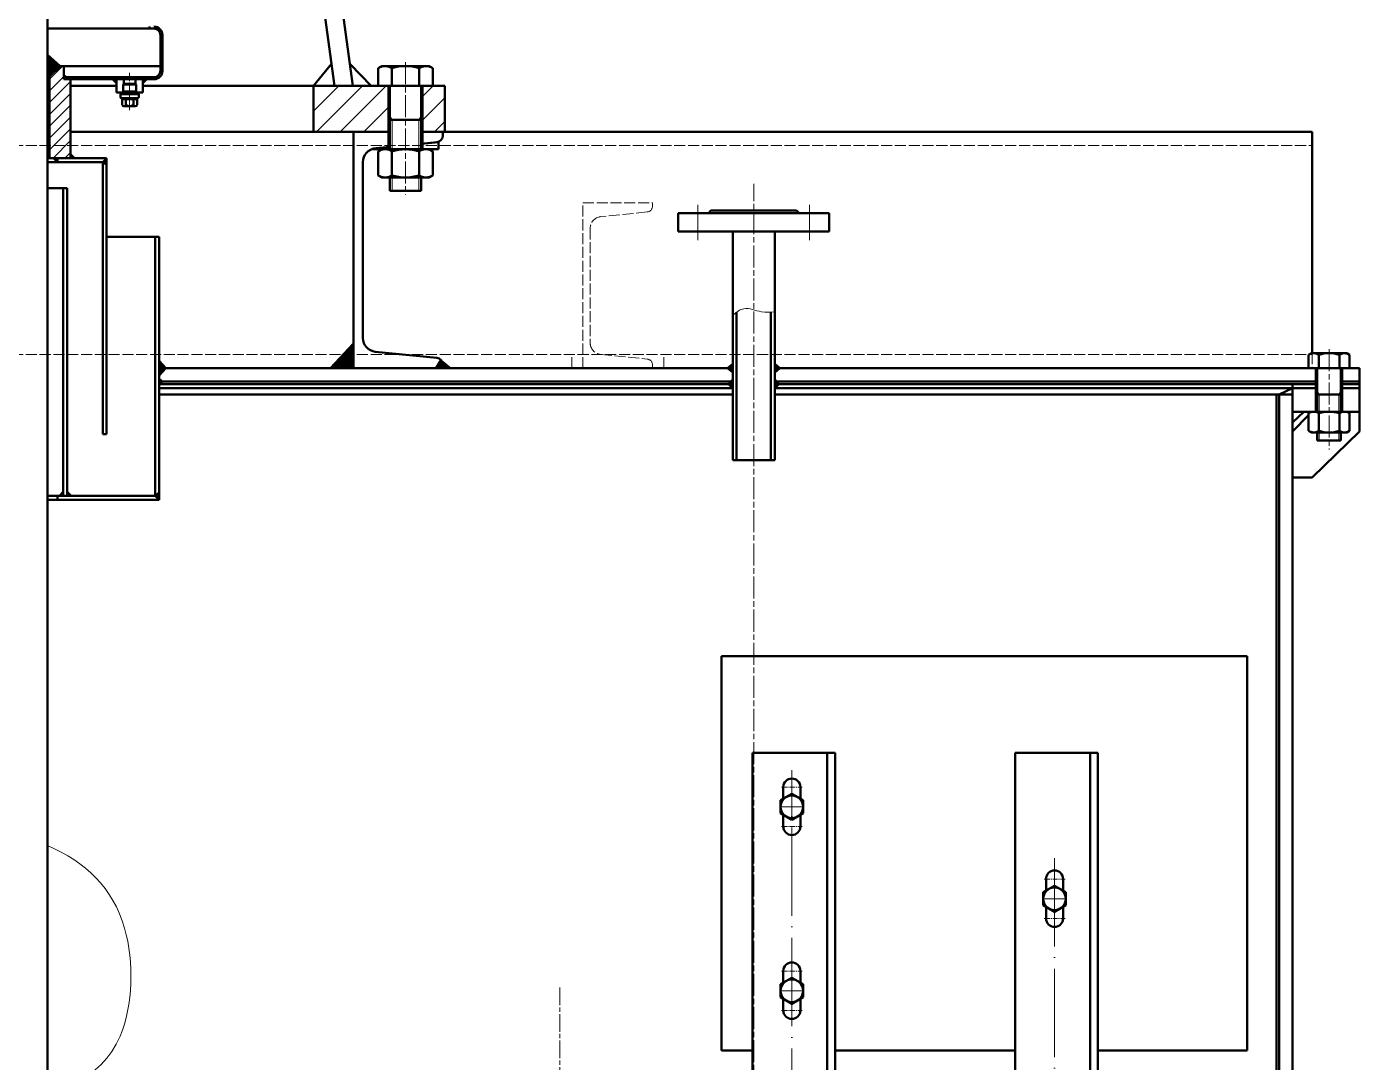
# Model space of a CAD drawing. Header units: millimetres. Extents: x 17368 to 100025, y -24769 to 12950.
# Drawn here: x 65765 to 66779, y 1827 to 2615 of the extents above; entities that cross this region are included whole.
import ezdxf

# ---------------------------------------------------------------- set-up
doc = ezdxf.new("R2010")
doc.units = ezdxf.units.MM
doc.header["$LTSCALE"] = 2.8
for name, pattern in [('ACAD_ISO04W100', [30, 24, -3, 0, -3]), ('AM_ISO02W050', [7.5, 6, -1.5]), ('AM_ISO02W050x2', [3.75, 3, -0.75]), ('AM_ISO08W050', [18, 12, -1.5, 3, -1.5]), ('AM_ISO08W050x2', [9, 6, -0.75, 1.5, -0.75]), ('CENTER', [2, 1.25, -0.25, 0.25, -0.25]), ('CENTER2', [28.575, 19.05, -3.175, 3.175, -3.175]), ('DASHDOT', [30.5, 24, -3, 0.5, -3])]:
    doc.linetypes.add(name, pattern=pattern)
doc.layers.get('0').update_dxf_attribs({"lineweight": 50})
for name, color, linetype, lineweight in [('AM_0', 7, 'Continuous', 50), ('AM_0N', 7, 'Continuous', 50), ('AM_3N', 6, 'AM_ISO02W050', 15), ('AM_4', 3, 'Continuous', 15), ('AM_4N', 3, 'Continuous', 15), ('AM_7N', 4, 'AM_ISO08W050', 15), ('bhatch', 5, 'Continuous', 15), ('center', 1, 'CENTER', 15), ('DASH_DOT_LINE', 255, 'DASHDOT', 15), ('dim', 7, 'Continuous', 15), ('red', 1, 'ACAD_ISO04W100', 15), ('细实线', 5, 'Continuous', 15)]:
    doc.layers.add(name, color=color, linetype=linetype, lineweight=lineweight)
pattern_1 = [(45, (31844.7488, 8359.5838), (-0.224506403, 0.224506403), []), (135, (31844.7488, 8359.5838), (-0.224506403, -0.224506403), [])]

# ---------------------------------------------------------------- blocks, each defined once
blk = doc.blocks.new('A$C07E01CA7')
at = {"color": 7, "linetype": 'Continuous', "lineweight": 50}
for p, q in [((0, 9.9), (-8.6, 5)), ((-8.6, 5), (-8.6, -5)), ((8.6, 5), (0, 9.9)), ((8.6, -5), (8.6, 5)), ((-8.6, -5), (0, -9.9)), ((0, -9.9), (8.6, -5))]:
    blk.add_line(p, q, dxfattribs=at)
blk.add_circle((0, 0), 8.6, dxfattribs=at)
at = {"layer": 'DASH_DOT_LINE', "color": 1, "linetype": 'DASHDOT', "lineweight": 15}
for p, q in [((-8.3, 0), (8.3, 0)), ((0, 8.3), (0, -8.3))]:
    blk.add_line(p, q, dxfattribs=at)

msp = doc.modelspace()

# ---------------------------------------------------------------- hatches: boundary and pattern name
at = {"layer": 'bhatch'}
h = msp.add_hatch(dxfattribs=at)
h.set_pattern_fill('ANSI31', color=256, scale=2, style=0)
h.set_pattern_definition([(45, (31819.749, 8359.584), (-4.4901281, 4.4901281), [])])
h.paths.add_polyline_path([(65654.3313, 2577.41), (65646.3313, 2585.41), (65643.3313, 2585.41), (65643.3313, 2575.41), (65638.3313, 2575.41), (65638.3313, 2546.41), (65654.3313, 2546.41)])
h.paths.add_polyline_path([(65654.3313, 2534.41), (65638.3313, 2534.41), (65638.3313, 2515.41), (65654.3313, 2515.41)])
h.paths.add_polyline_path([(65798.3313, 2575.41), (65793.3313, 2575.41), (65793.3313, 2585.41), (65790.3313, 2585.41), (65782.3313, 2577.41), (65782.3313, 2515.41), (65798.3313, 2515.41), (65798.3313, 2518.41)])
h = msp.add_hatch(dxfattribs=at)
h.set_pattern_fill('ANSI37', color=256, scale=0.1, style=0)
h.set_pattern_definition([(135, (105372.3882, 8731.1361), (0.224506403, 0.224506403), []), (45, (105372.3882, 8731.1361), (0.224506403, -0.224506403), [])])
h.paths.add_polyline_path([(66013.8313, 2374.3191), (66013.8313, 2365.91), (66005.94345, 2365.91)])
h.paths.add_polyline_path([(66005.94345, 2365.91), (66013.8313, 2365.91), (66013.8313, 2355.41), (65996.0943, 2355.41)])
at = {"layer": 'bhatch', "lineweight": 18}
h = msp.add_hatch(dxfattribs=at)
h.set_pattern_fill('ANSI37', color=256, scale=0.1, style=0)
h.set_pattern_definition([(135, (105372.3882, 8731.1361), (0.224506403, 0.224506403), []), (45, (105372.3882, 8731.1361), (0.224506403, -0.224506403), [])])
h.paths.add_polyline_path([(65865.8313, 2361.1405), (65870.9629, 2355.41), (65865.8313, 2355.41)])
h.paths.add_polyline_path([(65865.8313, 2355.41), (65870.9629, 2355.41), (65865.8313, 2350.0186)])
at = {"layer": 'bhatch'}
h = msp.add_hatch(dxfattribs=at)
h.set_pattern_fill('ANSI37', color=256, scale=0.1, style=0)
h.set_pattern_definition([(135, (105372.3882, 8731.1361), (0.224506403, 0.224506403), []), (45, (105372.3882, 8731.1361), (0.224506403, -0.224506403), [])])
h.paths.add_polyline_path([(66081.8313, 2358.15406, 0.223132768), (66079.95191, 2362.15576), (66088.1499, 2355.41), (66081.8313, 2355.41)])
h.paths.add_polyline_path([(66079.95191, 2362.15576, -0.2231327679), (66081.8313, 2358.15406), (66081.8313, 2355.41), (66075.911, 2355.41)])
at = {"layer": 'bhatch', "lineweight": 18}
h = msp.add_hatch(dxfattribs=at)
h.set_pattern_fill('ANSI37', color=256, scale=0.1, style=0)
h.set_pattern_definition([(135, (115192.9905, 3158.0677), (0.224506403, 0.224506403), []), (45, (115192.9905, 3158.0677), (0.224506403, -0.224506403), [])])
h.paths.add_polyline_path([(65865.8313, 2347.504), (65868.3962, 2345.41), (65865.8313, 2343.41)])
at = {"layer": 'dim'}
h = msp.add_hatch(dxfattribs=at)
h.set_pattern_fill('ANSI37', color=256, scale=0.1, style=0)
h.set_pattern_definition([(135, (99646.9138, 8359.5838), (0.224506403, 0.224506403), []), (45, (99646.9138, 8359.5838), (0.224506403, -0.224506403), [])])
h.paths.add_polyline_path([(65868.3313, 2583.6697), (65866.8313, 2585.41), (65868.3313, 2587.1378), (65868.3313, 2585.41)])
h = msp.add_hatch(dxfattribs=at)
h.set_pattern_fill('ANSI37', color=256, scale=0.1, style=0)
h.set_pattern_definition([(135, (99621.9138, 8359.5838), (0.224506403, 0.224506403), []), (45, (99621.9138, 8359.5838), (0.224506403, -0.224506403), [])])
h.paths.add_polyline_path([(65795.2865, 2576.91), (65793.3313, 2575.41), (65793.3313, 2578.41)])
h = msp.add_hatch(dxfattribs=at)
h.set_pattern_fill('ANSI31', color=256, scale=4, style=0)
h.set_pattern_definition([(45, (5719.961, 10573.6), (-8.980256, 8.980256), [])])
h.paths.add_polyline_path([(65353.33134, 2535.41), (65370.33134, 2535.41), (65370.33134, 2570.41), (65353.33134, 2570.41)])
h.paths.add_polyline_path([(65453.33134, 2535.41), (65453.33134, 2570.41), (65396.33134, 2570.41), (65396.33134, 2535.41), (65422.83134, 2535.41)])
h.paths.add_polyline_path([(65983.33134, 2570.41), (65983.33134, 2535.41), (66040.33134, 2535.41), (66040.33134, 2570.41)])
h.paths.add_polyline_path([(66083.33134, 2570.41), (66066.33134, 2570.41), (66066.33134, 2535.41), (66083.33134, 2535.41)])
h = msp.add_hatch(dxfattribs=at)
h.set_pattern_fill('ANSI37', color=256, scale=0.1, style=0)
h.set_pattern_definition(pattern_1)
h.paths.add_polyline_path([(65830.3292, 2575.41), (65833.3313, 2572.41), (65833.3313, 2575.41)])
h = msp.add_hatch(dxfattribs=at)
h.set_pattern_fill('ANSI37', color=256, scale=0.1, style=0)
h.set_pattern_definition(pattern_1)
h.paths.add_polyline_path([(65853.3313, 2572.41), (65856.3334, 2575.41), (65853.3313, 2575.41)])
h = msp.add_hatch(dxfattribs=at)
h.set_pattern_fill('ANSI37', color=256, scale=0.1, style=0)
h.set_pattern_definition([(225, (99761.9138, -3328.7638), (0.224506403, -0.224506403), []), (315, (99761.9138, -3328.7638), (0.224506403, 0.224506403), [])])
h.paths.add_polyline_path([(65798.3313, 2515.41), (65801.3313, 2515.41), (65798.3313, 2518.41)])
h = msp.add_hatch(dxfattribs=at)
h.set_pattern_fill('ANSI37', color=256, scale=0.1, style=0)
h.set_pattern_definition([(45, (31824.7488, 8359.5838), (-0.224506403, 0.224506403), []), (135, (31824.7488, 8359.5838), (-0.224506403, -0.224506403), [])])
h.paths.add_polyline_path([(65788.3313, 2515.41), (65785.3313, 2515.41), (65788.3313, 2512.41)])
h = msp.add_hatch(dxfattribs=at)
h.set_pattern_fill('ANSI37', color=256, scale=0.1, style=0)
h.set_pattern_definition([(135, (99636.9138, 8359.5838), (0.224506403, 0.224506403), []), (45, (99636.9138, 8359.5838), (0.224506403, -0.224506403), [])])
h.paths.add_polyline_path([(65825.8313, 2515.41), (65825.8313, 2510.1615), (65822.8313, 2512.41)])
h = msp.add_hatch(dxfattribs=at)
h.set_pattern_fill('ANSI37', color=256, scale=0.1, style=0)
h.set_pattern_definition([(45, (31966.7488, 8282.5838), (-0.224506403, 0.224506403), []), (135, (31966.7488, 8282.5838), (-0.224506403, -0.224506403), [])])
h.paths.add_polyline_path([(65789.8313, 2258.41), (65792.8313, 2258.41), (65792.8313, 2261.41)])
h = msp.add_hatch(dxfattribs=at)
h.set_pattern_fill('ANSI37', color=256, scale=0.1, style=0)
h.set_pattern_definition([(135, (99621.9138, 8282.5838), (0.224506403, 0.224506403), []), (45, (99621.9138, 8282.5838), (0.224506403, -0.224506403), [])])
h.paths.add_polyline_path([(65798.8313, 2258.41), (65795.8313, 2258.41), (65795.8313, 2261.41)])
h = msp.add_hatch(dxfattribs=at)
h.set_pattern_fill('ANSI37', color=256, scale=0.1, style=0)
h.set_pattern_definition([(135, (99638.9138, 8282.5838), (0.224506403, 0.224506403), []), (45, (99638.9138, 8282.5838), (0.224506403, -0.224506403), [])])
h.paths.add_polyline_path([(65865.8313, 2260.8856), (65865.8313, 2255.41), (65862.8313, 2258.41)])
at = {"layer": '细实线', "linetype": 'Continuous', "lineweight": 15}
h = msp.add_hatch(dxfattribs=at)
h.set_pattern_fill('ANSI37', color=5, scale=0.1, style=0)
h.paths.add_polyline_path([(66302.33121, 2358.8873), (66298.3515, 2355.41), (66302.33121, 2352.1499)])
h.paths.add_polyline_path([(66302.33121, 2346.91189), (66299.1244, 2343.41), (66302.33121, 2340.41018)])
h.paths.add_polyline_path([(66338.3111, 2355.41), (66334.33121, 2358.88746), (66334.33121, 2352.14975)])
h.paths.add_polyline_path([(66334.33121, 2346.9121), (66334.33121, 2340.41), (66337.5382, 2343.41)])

# ---------------------------------------------------------------- linework, layer by layer
for p, q in [((65999.20167, 2570.41), (65899.61742, 3300.41)), ((66013.33134, 2570.41), (65913.74708, 3300.41)), ((65996.9371, 2587.01042), (65983.33134, 2570.41)), ((66011.08099, 2586.90615), (66027.06504, 2570.41)), ((65798.3313, 2570.41), (65833.3313, 2570.41)), ((65853.3313, 2570.41), (66083.33134, 2570.41)), ((65983.33134, 2570.41), (65983.33134, 2535.41)), ((66040.33134, 2570.41), (66040.33134, 2535.41)), ((66040.33134, 2570.41), (66040.33134, 2535.41)), ((66066.33134, 2570.41), (66066.33134, 2535.41)), ((66066.33134, 2570.41), (66066.33134, 2535.41)), ((66083.33134, 2570.41), (66083.33134, 2535.41)), ((66040.3313, 2522.11), (66040.3313, 2535.41)), ((66066.3313, 2522.11), (66066.3313, 2535.41)), ((65870.9629, 2355.41), (65865.8313, 2361.1405)), ((65865.8313, 2350.0186), (65870.9629, 2355.41)), ((65870.9629, 2355.41), (66298.3515, 2355.41)), ((66338.3111, 2355.41), (66779.3313, 2355.41)), ((66746.3313, 2355.41), (66746.3313, 2322.41)), ((66766.3313, 2355.41), (66766.3313, 2322.41)), ((66779.3313, 2355.41), (66779.3313, 2322.41)), ((65868.3962, 2345.41), (65865.8313, 2347.504)), ((65865.8313, 2343.41), (65868.3962, 2345.41)), ((65865.8313, 2343.41), (66299.1244, 2343.41)), ((65868.3962, 2345.41), (66300.95587, 2345.41)), ((66299.1244, 2343.41), (66302.33139, 2346.9121)), ((66302.33139, 2340.41), (66299.1244, 2343.41)), ((66337.5382, 2343.41), (66334.33121, 2346.9121)), ((66334.33121, 2340.41), (66337.5382, 2343.41)), ((66335.70673, 2345.41), (66747.3313, 2345.41)), ((66337.5382, 2343.41), (66747.3313, 2343.41)), ((66728.3313, 2340.41), (66728.3313, 2343.41)), ((66765.3313, 2345.41), (66779.3313, 2345.41)), ((66765.3313, 2343.41), (66779.3313, 2343.41)), ((65865.8313, 2340.41), (66302.33121, 2340.41)), ((65865.8313, 2335.41), (66302.33121, 2335.41)), ((66334.33121, 2340.41), (66747.3313, 2340.41)), ((66334.33121, 2335.41), (66728.3313, 2335.41)), ((66716.3313, 2335.41), (66716.3313, -69.59)), ((66718.3313, 2335.41), (66728.3313, 2340.41)), ((66718.3313, 2335.41), (66718.3313, -69.59)), ((66728.3313, 2340.41), (66728.3313, -69.59)), ((66765.3313, 2340.41), (66779.3313, 2340.41)), ((66737.0968, 2322.41), (66728.3313, 2314.22567)), ((66728.3313, 2322.41), (66779.3313, 2322.41)), ((66740.7388, 2319.8175), (66728.3313, 2307.41)), ((66779.3313, 2322.41), (66779.3313, 2307.41)), ((66779.3313, 2307.41), (66743.3313, 2272.41)), ((66302.33121, 2285.41), (66334.33121, 2285.41)), ((66743.3313, 2272.41), (66728.3313, 2272.41)), ((66293.85605, 2136.24397), (66693.85605, 2136.24397)), ((66293.85605, 1836.24397), (66293.85605, 2136.24397)), ((66693.85605, 2136.24397), (66693.85605, 1836.24397)), ((66317.35605, 2062.84021), (66317.35605, 1365.1635)), ((66317.35605, 2062.84021), (66380.35605, 2062.84021)), ((66374.35605, 2062.84021), (66374.35605, -27.73065)), ((66380.35605, 2062.84021), (66380.35605, -27.47351)), ((66517.35605, 2062.84021), (66517.35605, -123.83945)), ((66517.35605, 2062.84021), (66580.35605, 2062.84021)), ((66574.35605, 2062.84021), (66574.35605, -121.77876)), ((66580.35605, 2062.84021), (66580.35605, -121.56185)), ((66340.85605, 2036.74397), (66340.85605, 2027.91619)), ((66353.85605, 2036.74397), (66353.85605, 2027.91619)), ((66340.85605, 2015.57175), (66340.85605, 2006.74397)), ((66353.85605, 2015.57175), (66353.85605, 2006.74397)), ((66540.85605, 1966.74397), (66540.85605, 1957.91619)), ((66553.85605, 1966.74397), (66553.85605, 1957.91619)), ((66540.85605, 1945.57175), (66540.85605, 1936.74397)), ((66553.85605, 1945.57175), (66553.85605, 1936.74397)), ((66340.85605, 1896.74397), (66340.85605, 1887.91619)), ((66353.85605, 1896.74397), (66353.85605, 1887.91619)), ((66340.85605, 1875.57175), (66340.85605, 1866.74397)), ((66353.85605, 1875.57175), (66353.85605, 1866.74397)), ((66293.85605, 1836.24397), (66317.35605, 1836.24397)), ((66380.35605, 1836.24397), (66517.35605, 1836.24397)), ((66580.35605, 1836.24397), (66693.85605, 1836.24397))]:
    msp.add_line(p, q)
for centre, start, end in [((66347.35605, 2036.74397), 0, 180), ((66347.35605, 2006.74397), 180, 0), ((66547.35605, 1966.74397), 0, 180), ((66547.35605, 1936.74397), 180, 0), ((66347.35605, 1896.74397), 0, 180), ((66347.35605, 1866.74397), 180, 0)]:
    msp.add_arc(centre, 6.5, start, end)
at = {"layer": 'AM_0'}
for p, q in [((65780.8313, 2676.41), (65780.8313, 1730.41)), ((65790.3313, 2585.41), (65780.8313, 2594.0953)), ((65780.8313, 2577.41), (65782.3313, 2577.41)), ((65790.3313, 2585.41), (65782.3313, 2577.41)), ((65782.3313, 2577.41), (65782.3313, 2515.41)), ((65793.3313, 2585.41), (65793.3313, 2575.41)), ((65793.3313, 2578.41), (65795.2865, 2576.91)), ((65795.2865, 2576.91), (65793.3313, 2575.41)), ((65793.3313, 2575.41), (65798.3313, 2575.41)), ((65798.3313, 2575.41), (65798.3313, 2515.41)), ((65798.3313, 2515.41), (65798.3313, 2518.41)), ((65798.3313, 2515.41), (65798.3313, 2518.41)), ((65798.3313, 2518.41), (65801.3313, 2515.41)), ((65780.8313, 2515.41), (65825.8313, 2515.41)), ((65780.8313, 2512.41), (65822.8313, 2512.41)), ((65788.3313, 2512.41), (65785.3313, 2515.41)), ((65788.3313, 2515.41), (65788.3313, 2512.41)), ((65825.8313, 2515.41), (65822.8313, 2512.41)), ((65822.8313, 2512.41), (65822.8313, 2305.21568)), ((65822.8313, 2512.41), (65825.8313, 2510.1615)), ((65825.8313, 2515.41), (65825.8313, 2305.21568)), ((65780.8313, 2492.41), (65795.8313, 2492.41)), ((65792.8313, 2492.41), (65792.8313, 2258.41)), ((65795.8313, 2492.41), (65795.8313, 2258.41)), ((65825.8313, 2455.41), (65865.8313, 2455.41)), ((65862.8313, 2455.41), (65862.8313, 2258.41)), ((65865.8313, 2455.41), (65865.8313, 2255.41)), ((65822.8313, 2305.21568), (65825.8313, 2305.21568)), ((65780.8313, 2258.41), (65862.8313, 2258.41)), ((65780.8313, 2255.41), (65865.8313, 2255.41)), ((65788.3313, 2258.41), (65788.3313, 2255.41)), ((65792.8313, 2261.41), (65789.8313, 2258.41)), ((65795.8313, 2261.41), (65798.8313, 2258.41)), ((65862.8313, 2258.41), (65865.8313, 2260.8856)), ((65862.8313, 2258.41), (65865.8313, 2255.41))]:
    msp.add_line(p, q, dxfattribs=at)
at = {"layer": 'AM_0N'}
for p, q in [((65780.8313, 2613.91), (65861.8313, 2613.91)), ((65858.3313, 2615.41), (65858.3313, 2613.91)), ((65866.8313, 2608.91), (65866.8313, 2585.41)), ((65868.3313, 2608.91), (65868.3313, 2585.41)), ((65866.8313, 2585.41), (65868.3313, 2587.1378)), ((65790.3313, 2585.41), (65866.8313, 2585.41)), ((65795.2865, 2576.91), (65861.8313, 2576.91)), ((65837.3313, 2575.41), (65837.3313, 2576.91)), ((65849.3313, 2575.41), (65849.3313, 2576.91)), ((65866.8313, 2581.91), (65866.8313, 2585.41)), ((65866.8313, 2585.41), (65868.3313, 2583.6697)), ((65868.3313, 2581.91), (65868.3313, 2585.41)), ((65793.3313, 2575.41), (65861.8313, 2575.41)), ((65833.3313, 2572.41), (65830.3292, 2575.41)), ((65853.3313, 2572.41), (65856.3334, 2575.41)), ((65838.94475, 2566.10328), (65838.3313, 2565.41)), ((65838.3313, 2563.91), (65838.90766, 2564.95879)), ((65847.71785, 2566.10328), (65848.3313, 2565.41)), ((65848.3313, 2563.91), (65847.75494, 2564.95879)), ((66078.3313, 2527.61), (66065.33134, 2526.31)), ((66083.3313, 2535.41), (66743.3313, 2535.41)), ((66743.3313, 2366.91), (66743.3313, 2535.41)), ((66041.33134, 2523.91), (66028.3313, 2522.61)), ((65996.0943, 2355.41), (66013.8313, 2374.3191)), ((66740.7388, 2365.70189), (66742.8313, 2366.91)), ((66771.9238, 2365.70189), (66769.8313, 2366.91)), ((66740.7388, 2321.20189), (66742.8313, 2322.41)), ((66771.9238, 2321.20189), (66769.8313, 2322.41))]:
    msp.add_line(p, q, dxfattribs=at)
at = {"layer": 'AM_0N', "extrusion": (0.5, -0.866025, 0)}
for p, q in [((66032.54134, 2583.79919), (66035.33134, 2585.41)), ((66032.54134, 2520.49919), (66035.33134, 2522.11)), ((66074.12134, 2502.22081), (66071.33134, 2500.61))]:
    msp.add_line(p, q, dxfattribs=at)
at = {"layer": 'AM_0N', "extrusion": (1, 0, 0)}
for p, q in [((66032.54134, 2583.79919), (66032.54134, 2570.41)), ((66042.93364, 2583.79919), (66042.93364, 2570.41)), ((66063.72903, 2583.79919), (66063.72903, 2570.41)), ((66074.12134, 2583.79919), (66074.12134, 2570.41)), ((65833.3313, 2575.41), (65833.3313, 2565.41)), ((65838.94475, 2575.41), (65838.94475, 2571.91)), ((65847.71785, 2575.41), (65847.71785, 2571.91)), ((65853.3313, 2575.41), (65853.3313, 2565.41)), ((66041.33134, 2570.41), (66041.33134, 2522.11)), ((66065.33134, 2570.41), (66065.33134, 2522.11)), ((66041.33134, 2544.41), (66041.33134, 2547.41)), ((66065.33134, 2544.41), (66065.33134, 2547.41)), ((66013.8313, 2355.41), (66013.8313, 2535.41)), ((66032.54134, 2502.22081), (66032.54134, 2520.49919)), ((66042.93634, 2502.22081), (66042.93634, 2520.49919)), ((66063.72634, 2502.22081), (66063.72634, 2520.49919)), ((66074.12134, 2502.22081), (66074.12134, 2520.49919)), ((66020.8313, 2512.35763), (66020.8313, 2378.46237)), ((66041.33134, 2500.61), (66041.33134, 2490.41)), ((66065.33134, 2500.61), (66065.33134, 2490.41))]:
    msp.add_line(p, q, dxfattribs=at)
at = {"layer": 'AM_0N', "extrusion": (0, 1, 0)}
for p, q in [((66071.33134, 2585.41), (66035.33134, 2585.41)), ((65833.3313, 2575.41), (65853.3313, 2575.41)), ((66032.54134, 2570.41), (66041.33134, 2570.41)), ((66065.33134, 2570.41), (66074.12134, 2570.41)), ((65833.3313, 2565.41), (65853.3313, 2565.41)), ((65838.94475, 2566.10328), (65847.71785, 2566.10328)), ((66041.33134, 2544.41), (66065.33134, 2544.41)), ((65798.3313, 2535.41), (66041.33134, 2535.41)), ((66065.33134, 2535.41), (66083.33134, 2535.41)), ((66035.33134, 2500.61), (66071.33134, 2500.61)), ((66041.33134, 2490.41), (66065.33134, 2490.41)), ((66742.8313, 2366.91), (66769.8313, 2366.91)), ((66241.3313, 2355.41), (66188.3313, 2355.41)), ((66765.3313, 2335.41), (66747.3313, 2335.41)), ((66742.8313, 2306.61), (66769.8313, 2306.61)), ((66765.3313, 2300.41), (66747.3313, 2300.41))]:
    msp.add_line(p, q, dxfattribs=at)
at = {"layer": 'AM_0N', "extrusion": (-0.5, -0.866025, 0)}
for p, q in [((66074.12134, 2583.79919), (66071.33134, 2585.41)), ((66074.12134, 2520.49919), (66071.33134, 2522.11)), ((66032.54134, 2502.22081), (66035.33134, 2500.61))]:
    msp.add_line(p, q, dxfattribs=at)
at = {"layer": 'AM_0N', "extrusion": (-0.707107, 0.707107, 0)}
msp.add_line((65838.3313, 2571.29655), (65838.94475, 2571.91), dxfattribs=at)
at = {"layer": 'AM_0N', "extrusion": (-1, 6.12303e-17, 0)}
for p, q in [((65838.3313, 2565.41), (65838.3313, 2571.29655)), ((65848.3313, 2565.41), (65848.3313, 2571.29655)), ((65836.3313, 2561.91), (65836.3313, 2563.91)), ((65836.6313, 2565.41), (65836.6313, 2563.91)), ((65837.5563, 2560.91), (65837.5563, 2555.81)), ((65840.44505, 2555.81), (65840.44505, 2560.11)), ((65846.21755, 2555.81), (65846.21755, 2560.11)), ((65849.1063, 2560.91), (65849.1063, 2555.81)), ((65850.0313, 2563.91), (65850.0313, 2565.41)), ((65850.3313, 2561.91), (65850.3313, 2563.91))]:
    msp.add_line(p, q, dxfattribs=at)
at = {"layer": 'AM_0N', "extrusion": (6.12303e-17, 1, 0)}
for p, q in [((65838.3313, 2571.29655), (65848.3313, 2571.29655)), ((65838.94475, 2571.91), (65847.71785, 2571.91)), ((65836.3313, 2563.91), (65838.3313, 2563.91)), ((65850.0313, 2565.41), (65836.6313, 2565.41)), ((65836.6313, 2563.91), (65850.0313, 2563.91)), ((65837.5563, 2560.91), (65837.3313, 2560.91)), ((65837.5563, 2560.91), (65849.1063, 2560.91)), ((65837.5563, 2560.11), (65849.1063, 2560.11)), ((65838.3313, 2565.41), (65848.3313, 2565.41)), ((65838.3313, 2563.91), (65848.3313, 2563.91)), ((65848.3313, 2563.91), (65850.3313, 2563.91)), ((65849.3313, 2560.91), (65849.1063, 2560.91)), ((65839.00068, 2554.91), (65847.66193, 2554.91))]:
    msp.add_line(p, q, dxfattribs=at)
at = {"layer": 'AM_0N', "extrusion": (0.707107, 0.707107, 0)}
msp.add_line((65848.3313, 2571.29655), (65847.71785, 2571.91), dxfattribs=at)
at = {"layer": 'AM_0N', "extrusion": (0.021234, 0.999775, 0)}
msp.add_line((65838.3313, 2565.41), (65838.65112, 2565.40321), dxfattribs=at)
at = {"layer": 'AM_0N', "extrusion": (-0.021234, 0.999775, 0)}
msp.add_line((65848.3313, 2565.41), (65848.01148, 2565.40321), dxfattribs=at)
at = {"layer": 'AM_0N', "extrusion": (0.099504, -0.995037, 0)}
for p, q in [((66077.14872, 2527.49174), (66065.33134, 2526.31)), ((66041.33134, 2523.91), (66030.28651, 2522.80552))]:
    msp.add_line(p, q, dxfattribs=at)
at = {"layer": 'AM_0N', "extrusion": (1, -2.22045e-16, 0)}
for p, q in [((66078.3313, 2522.11), (66078.3313, 2527.61)), ((66028.3313, 2522.11), (66028.3313, 2522.61)), ((66033.3313, 2522.11), (66033.3313, 2523.11))]:
    msp.add_line(p, q, dxfattribs=at)
at = {"layer": 'AM_0N', "extrusion": (2.22045e-16, 1, 0)}
msp.add_line((66028.3313, 2522.11), (66078.3313, 2522.11), dxfattribs=at)
at = {"layer": 'AM_0N', "extrusion": (-0.099504, -0.995037, 0)}
msp.add_line((66030.28651, 2368.01448), (66077.14872, 2363.32826), dxfattribs=at)
at = {"layer": 'AM_0N', "extrusion": (-1, 0, 0)}
for p, q in [((66740.7388, 2365.70189), (66740.7388, 2355.41)), ((66748.53303, 2365.70189), (66748.53303, 2355.41)), ((66764.12957, 2365.70189), (66764.12957, 2355.41)), ((66771.9238, 2365.70189), (66771.9238, 2355.41)), ((66747.3313, 2355.41), (66747.3313, 2322.41)), ((66765.3313, 2355.41), (66765.3313, 2322.41)), ((66740.7388, 2321.20189), (66740.7388, 2307.81811)), ((66748.53505, 2321.20189), (66748.53505, 2307.81811)), ((66764.12755, 2321.20189), (66764.12755, 2307.81811)), ((66771.9238, 2321.20189), (66771.9238, 2307.81811)), ((66747.3313, 2306.61), (66747.3313, 2300.41)), ((66765.3313, 2306.61), (66765.3313, 2300.41))]:
    msp.add_line(p, q, dxfattribs=at)
at = {"layer": 'AM_0N', "extrusion": (0.5, 0.866025, 0)}
msp.add_line((66740.7388, 2307.81811), (66742.8313, 2306.61), dxfattribs=at)
at = {"layer": 'AM_0N', "extrusion": (-0.5, 0.866025, 0)}
msp.add_line((66771.9238, 2307.81811), (66769.8313, 2306.61), dxfattribs=at)
at = {"layer": 'AM_0N', "extrusion": (1, 0, 0), "elevation": 66081.8313}
msp.add_lwpolyline([(2535.41, 0), (2532.66594, 0)], dxfattribs=at)
at = {"layer": 'AM_0N'}
for centre, radius, start, end in [((65861.8313, 2608.91), 6.5, 0, 90), ((65861.8313, 2608.91), 5, 0, 90), ((65861.8313, 2581.91), 5, 270, 0), ((65861.8313, 2581.91), 6.5, 270, 0), ((66037.73749, 2576.22371), 9.18629, 55.55312762, 115.55312762), ((66053.33134, 2551.04625), 34.36375, 72.38752601, 107.61247399), ((66068.92519, 2576.22371), 9.18629, 64.44687238, 124.44687238), ((65837.3313, 2561.91), 1, 180, 270), ((65838.64475, 2565.10328), 0.3, 331.20891903, 88.78328166), ((65848.01785, 2565.10328), 0.3, 91.21671834, 208.79108097), ((65849.3313, 2561.91), 1, 270, 0), ((65839.00068, 2556.51901), 1.60901, 206.14536493, 270), ((65839.00068, 2556.51901), 1.60901, 270, 333.85463507), ((65843.3313, 2559.98802), 5.07802, 235.36260948, 304.63739052), ((65847.66193, 2556.51901), 1.60901, 206.14536493, 270), ((65847.66193, 2556.51901), 1.60901, 270, 333.85463507), ((66076.6313, 2532.66594), 5.2, 275.71059314, 0), ((66031.3313, 2512.35763), 10.5, 95.71059314, 180), ((66037.73884, 2512.91936), 9.19064, 55.5615306, 115.5615306), ((66053.33134, 2487.76364), 34.34636, 72.38303116, 107.61696884), ((66068.92384, 2512.91936), 9.19064, 64.4384694, 124.4384694), ((66037.73884, 2509.80064), 9.19064, 244.4384694, 304.4384694), ((66053.33134, 2534.95636), 34.34636, 252.38303116, 287.61696884), ((66068.92384, 2509.80064), 9.19064, 235.5615306, 295.5615306), ((66031.3313, 2378.46237), 10.5, 180, 264.28940686), ((66744.63591, 2360.02028), 6.88972, 55.55312762, 115.55312762), ((66756.3313, 2341.13719), 25.77281, 72.38752601, 107.61247399), ((66768.02669, 2360.02028), 6.88972, 64.44687238, 124.44687238), ((66076.6313, 2358.15406), 5.2, 0, 84.28940686), ((66076.6313, 2358.15406), 5.2, 0, 84.28940686), ((66744.63692, 2315.51702), 6.89298, 55.5615306, 115.5615306), ((66756.3313, 2296.65023), 25.75977, 72.38303116, 107.61696884), ((66768.02567, 2315.51702), 6.89298, 64.4384694, 124.4384694), ((66744.63692, 2313.50298), 6.89298, 244.4384694, 304.4384694), ((66756.3313, 2332.36977), 25.75977, 252.38303116, 287.61696884), ((66768.02567, 2313.50298), 6.89298, 235.5615306, 295.5615306)]:
    msp.add_arc(centre, radius, start, end, dxfattribs=at)
at = {"layer": 'AM_3N', "linetype": 'AM_ISO02W050x2', "extrusion": (0, 1, 0)}
for p, q in [((64693.3313, 2524.91), (66743.3313, 2524.91)), ((66188.3313, 2481.41), (66241.3313, 2481.41)), ((64693.3313, 2365.91), (66743.3313, 2365.91))]:
    msp.add_line(p, q, dxfattribs=at)
at = {"layer": 'AM_3N', "linetype": 'AM_ISO02W050x2', "extrusion": (1, 0, 0)}
for p, q in [((66188.3313, 2355.41), (66188.3313, 2481.41)), ((66241.3313, 2481.41), (66241.3313, 2478.85744)), ((66193.8313, 2461.89011), (66193.8313, 2374.92989)), ((66241.3313, 2357.96256), (66241.3313, 2355.41))]:
    msp.add_line(p, q, dxfattribs=at)
at = {"layer": 'AM_3N', "linetype": 'AM_ISO02W050x2', "extrusion": (0.099504, -0.995037, 0)}
msp.add_line((66237.27907, 2474.37978), (66201.93577, 2470.84545), dxfattribs=at)
at = {"layer": 'AM_3N', "linetype": 'AM_ISO02W050x2'}
for p, q in [((66179.8313, 2355.41), (66179.8313, 2365.91)), ((66249.8313, 2355.41), (66249.8313, 2365.91)), ((66743.3313, 2366.91), (66743.3313, 2355.41))]:
    msp.add_line(p, q, dxfattribs=at)
at = {"layer": 'AM_3N', "linetype": 'AM_ISO02W050x2', "extrusion": (-0.099504, -0.995037, 0)}
msp.add_line((66201.93577, 2365.97455), (66237.27907, 2362.44022), dxfattribs=at)
at = {"layer": 'AM_3N', "linetype": 'AM_ISO02W050x2'}
for centre, radius, start, end in [((66236.8313, 2478.85744), 4.5, 275.71059314, 0), ((66202.8313, 2461.89011), 9, 95.71059314, 180), ((66202.8313, 2374.92989), 9, 180, 264.28940686), ((66236.8313, 2357.96256), 4.5, 0, 84.28940686)]:
    msp.add_arc(centre, radius, start, end, dxfattribs=at)
at = {"layer": 'AM_4', "extrusion": (6.12303e-17, 1, 0)}
msp.add_line((65838.94475, 2565.10328), (65847.71785, 2565.10328), dxfattribs=at)
at = {"layer": 'AM_4N', "extrusion": (1, 0, 0)}
for p, q in [((65838.3313, 2571.29655), (65838.3313, 2575.41)), ((65848.3313, 2571.29655), (65848.3313, 2575.41)), ((66043.17169, 2544.41), (66043.17169, 2522.11)), ((66063.49099, 2544.41), (66063.49099, 2522.11)), ((66043.17169, 2500.61), (66043.17169, 2490.41)), ((66063.49099, 2500.61), (66063.49099, 2490.41))]:
    msp.add_line(p, q, dxfattribs=at)
at = {"layer": 'AM_4N', "extrusion": (-1, 6.12303e-17, 0)}
for p, q in [((65838.94475, 2571.91), (65838.94475, 2565.10328)), ((65847.71785, 2571.91), (65847.71785, 2565.10328))]:
    msp.add_line(p, q, dxfattribs=at)
at = {"layer": 'AM_4N'}
for p, q in [((66043.17169, 2544.41), (66041.33134, 2547.41)), ((66063.49099, 2544.41), (66065.33134, 2547.41))]:
    msp.add_line(p, q, dxfattribs=at)
at = {"layer": 'AM_4N', "lineweight": 15, "extrusion": (-0.852394, -0.522901, 0)}
msp.add_line((66748.86492, 2335.41), (66747.3313, 2337.91), dxfattribs=at)
at = {"layer": 'AM_4N', "lineweight": 15, "extrusion": (-1, 0, 0)}
for p, q in [((66748.86492, 2335.41), (66748.86492, 2322.41)), ((66763.79767, 2335.41), (66763.79767, 2322.41)), ((66748.86492, 2306.61), (66748.86492, 2300.41)), ((66763.79767, 2306.61), (66763.79767, 2300.41))]:
    msp.add_line(p, q, dxfattribs=at)
at = {"layer": 'AM_4N', "lineweight": 15, "extrusion": (-0.852394, 0.522901, 0)}
msp.add_line((66763.79767, 2335.41), (66765.3313, 2337.91), dxfattribs=at)
at = {"layer": 'AM_7N', "linetype": 'AM_ISO08W050x2', "extrusion": (1, 0, 0)}
msp.add_line((66053.33134, 2588.41), (66053.33134, 2487.41), dxfattribs=at)
at = {"layer": 'AM_7N', "linetype": 'AM_ISO08W050x2', "ltscale": 0.5, "extrusion": (-1, 6.12303e-17, 0)}
msp.add_line((65843.3313, 2551.91), (65843.3313, 2580.1576), dxfattribs=at)
at = {"layer": 'AM_7N', "linetype": 'AM_ISO08W050x2'}
msp.add_line((66318.3313, 1373.7859), (66318.3313, 2495.8105), dxfattribs=at)
at = {"layer": 'AM_7N', "linetype": 'AM_ISO08W050x2', "lineweight": 15, "extrusion": (-1, 0, 0)}
msp.add_line((66756.3313, 2369.91), (66756.3313, 2293.6948), dxfattribs=at)
at = {"layer": 'AM_7N', "linetype": 'AM_ISO08W050x2', "lineweight": 18, "ltscale": 0.8}
msp.add_line((66170.8828, -467.8468), (66170.8828, 1884.1235), dxfattribs=at)
at = {"layer": 'bhatch'}
for p, q in [((66075.911, 2355.41), (66079.95191, 2362.15576)), ((66079.95191, 2362.15576), (66088.1499, 2355.41))]:
    msp.add_line(p, q, dxfattribs=at)
at = {"layer": 'center'}
for p, q in [((66355.30513, 2036.74397), (66339.40697, 2036.74397)), ((66355.30513, 2006.74397), (66339.40697, 2006.74397)), ((66555.30513, 1966.74397), (66539.40697, 1966.74397)), ((66555.30513, 1936.74397), (66539.40697, 1936.74397)), ((66355.30513, 1896.74397), (66339.40697, 1896.74397)), ((66355.30513, 1866.74397), (66339.40697, 1866.74397))]:
    msp.add_line(p, q, dxfattribs=at)
at = {"layer": 'dim'}
for p, q in [((65780.8313, 2593.74841), (65781.01251, 2593.92963)), ((65789.81245, 2584.89115), (65780.8313, 2593.8723)), ((65780.8313, 2593.2994), (65781.24708, 2593.71518)), ((65780.8313, 2592.85039), (65781.48164, 2593.50073)), ((65789.58794, 2584.66664), (65780.8313, 2593.42329)), ((65780.8313, 2592.40137), (65781.71621, 2593.28628)), ((65780.8313, 2591.95236), (65781.95077, 2593.07183)), ((65789.36344, 2584.44214), (65780.8313, 2592.97428)), ((65780.8313, 2591.50335), (65782.18534, 2592.85738)), ((65780.8313, 2591.05434), (65782.4199, 2592.64294)), ((65789.13893, 2584.21763), (65780.8313, 2592.52526)), ((65780.8313, 2590.60532), (65782.65446, 2592.42849)), ((65780.8313, 2590.15631), (65782.88903, 2592.21404)), ((65788.91443, 2583.99313), (65780.8313, 2592.07625)), ((65780.8313, 2589.7073), (65783.12359, 2591.99959)), ((65780.8313, 2589.25828), (65783.35816, 2591.78514)), ((65788.68992, 2583.76862), (65780.8313, 2591.62724)), ((65780.8313, 2588.80927), (65783.59272, 2591.57069)), ((65780.8313, 2588.36026), (65783.82729, 2591.35624)), ((65788.46541, 2583.54411), (65780.8313, 2591.17823)), ((65780.8313, 2587.91125), (65784.06185, 2591.1418)), ((65780.8313, 2587.46223), (65784.29641, 2590.92735)), ((65788.24091, 2583.31961), (65780.8313, 2590.72921)), ((65780.8313, 2587.01322), (65784.53098, 2590.7129)), ((65780.8313, 2586.56421), (65784.76554, 2590.49845)), ((65780.8313, 2586.11519), (65785.00011, 2590.284)), ((65788.0164, 2583.0951), (65780.8313, 2590.2802)), ((65780.8313, 2585.66618), (65785.23467, 2590.06955)), ((65780.8313, 2585.21717), (65785.46924, 2589.8551)), ((65787.79189, 2582.87059), (65780.8313, 2589.83119)), ((65780.8313, 2584.76816), (65785.7038, 2589.64066)), ((65780.8313, 2584.31914), (65785.93836, 2589.42621)), ((65787.56739, 2582.64609), (65780.8313, 2589.38217)), ((65780.8313, 2583.87013), (65786.17293, 2589.21176)), ((65780.8313, 2583.42112), (65786.40749, 2588.99731)), ((65787.34288, 2582.42158), (65780.8313, 2588.93316)), ((65780.8313, 2582.97211), (65786.64206, 2588.78286)), ((65780.8313, 2582.52309), (65786.87662, 2588.56841)), ((65787.11837, 2582.19707), (65780.8313, 2588.48415)), ((65780.8313, 2582.07408), (65787.11119, 2588.35396)), ((65780.8313, 2581.62507), (65787.34575, 2588.13952)), ((65786.89387, 2581.97257), (65780.8313, 2588.03514)), ((65780.8313, 2581.17605), (65787.58031, 2587.92507)), ((65780.8313, 2580.72704), (65787.81488, 2587.71062)), ((65786.66936, 2581.74806), (65780.8313, 2587.58612)), ((65780.8313, 2580.27803), (65788.04944, 2587.49617)), ((65780.8313, 2579.82902), (65788.28401, 2587.28172)), ((65786.44486, 2581.52356), (65780.8313, 2587.13711)), ((65780.8313, 2579.38), (65788.51857, 2587.06727)), ((65780.8313, 2578.93099), (65788.75314, 2586.85282)), ((65790.03696, 2585.11566), (65783.4668, 2591.68581)), ((65790.26146, 2585.34016), (65788.70262, 2586.89901)), ((65786.22035, 2581.29905), (65780.8313, 2586.6881)), ((65780.8313, 2578.48198), (65788.9877, 2586.63838)), ((65780.8313, 2578.03296), (65789.22226, 2586.42393)), ((65785.99584, 2581.07454), (65780.8313, 2586.23908)), ((65780.8313, 2577.58395), (65789.45683, 2586.20948)), ((65785.77134, 2580.85004), (65780.8313, 2585.79007)), ((65785.54683, 2580.62553), (65780.8313, 2585.34106)), ((65785.32232, 2580.40102), (65780.8313, 2584.89205)), ((65785.09782, 2580.17652), (65780.8313, 2584.44303)), ((65784.87331, 2579.95201), (65780.8313, 2583.99402)), ((65784.6488, 2579.7275), (65780.8313, 2583.54501)), ((65784.4243, 2579.503), (65780.8313, 2583.096)), ((65784.19979, 2579.27849), (65780.8313, 2582.64698)), ((65783.97528, 2579.05398), (65780.8313, 2582.19797)), ((65783.75078, 2578.82948), (65780.8313, 2581.74896)), ((65783.52627, 2578.60497), (65780.8313, 2581.29994)), ((65783.30177, 2578.38047), (65780.8313, 2580.85093)), ((65783.07726, 2578.15596), (65780.8313, 2580.40192)), ((65782.85275, 2577.93145), (65780.8313, 2579.95291)), ((65782.62825, 2577.70695), (65780.8313, 2579.50389)), ((65782.40374, 2577.48244), (65780.8313, 2579.05488)), ((65782.02717, 2577.41), (65780.8313, 2578.60587)), ((65781.57815, 2577.41), (65780.8313, 2578.15685)), ((65781.12914, 2577.41), (65780.8313, 2577.70784)), ((65781.10636, 2577.41), (65789.69139, 2585.99503)), ((65781.55537, 2577.41), (65789.92596, 2585.78058)), ((65782.00439, 2577.41), (65790.16052, 2585.56613)), ((66040.33134, 2526.41), (66040.33134, 2535.41)), ((66066.33134, 2523.81), (66066.33134, 2535.41))]:
    msp.add_line(p, q, dxfattribs=at)
at = {"layer": 'red'}
for p, q in [((66347.35605, 1770.63751), (66347.35605, 2049.68711)), ((66547.35605, 1982.59001), (66547.35605, 1770.94931))]:
    msp.add_line(p, q, dxfattribs=at)
at = {"layer": '细实线', "color": 1, "linetype": 'CENTER2', "lineweight": 15}
for p, q in [((66275.83128, 2479.91), (66275.83122, 2452.91)), ((66360.83127, 2479.91), (66360.83122, 2452.91))]:
    msp.add_line(p, q, dxfattribs=at)
at = {"layer": '细实线', "color": 7, "linetype": 'Continuous', "lineweight": 50}
for p, q in [((66285.8313, 2475.41), (66283.8313, 2473.41)), ((66350.8313, 2475.41), (66285.8313, 2475.41)), ((66350.8313, 2475.41), (66352.8313, 2473.41)), ((66260.8313, 2473.41), (66260.83125, 2459.41)), ((66260.8313, 2473.41), (66318.33126, 2473.41)), ((66375.8313, 2473.41), (66318.33126, 2473.41)), ((66375.8313, 2473.41), (66375.83124, 2459.41)), ((66375.83124, 2459.41), (66260.83125, 2459.41)), ((66302.33121, 2459.41), (66302.33121, 2285.41)), ((66334.33121, 2459.41), (66334.33121, 2285.41)), ((66305.33121, 2398.1765), (66305.33121, 2285.41)), ((66331.33121, 2398.18318), (66331.33121, 2285.41)), ((66298.3515, 2355.41), (66302.33121, 2358.8873)), ((66302.33121, 2352.1499), (66298.3515, 2355.41)), ((66338.3111, 2355.41), (66334.33139, 2358.8873)), ((66334.33139, 2352.1499), (66338.3111, 2355.41))]:
    msp.add_line(p, q, dxfattribs=at)
at = {"layer": '细实线'}
msp.add_spline([(66302.33121, 2395.8882), (66310.81149, 2400.78429), (66324.22643, 2398.41888), (66334.33121, 2398.41888)], degree=3, dxfattribs=at)
msp.add_open_spline([(65594.9944, 1821.6664), (65701.02712, 1800.3508), (65843.0082, 1771.80856), (65848.0479, 1943.94236), (65809.64155, 1979.8372), (65780.8313, 1992.19388)], degree=3, knots=[0, 0, 0, 0, 242.410879094, 324.5956277485, 423.7620058559, 423.7620058559, 423.7620058559, 423.7620058559], dxfattribs=at)

# ---------------------------------------------------------------- block references
for p in [(66347.35605, 2021.74397), (66547.35605, 1951.74397), (66347.35605, 1881.74397)]:
    msp.add_blockref('A$C07E01CA7', p, dxfattribs=at)

doc.saveas('drawing.dxf')
